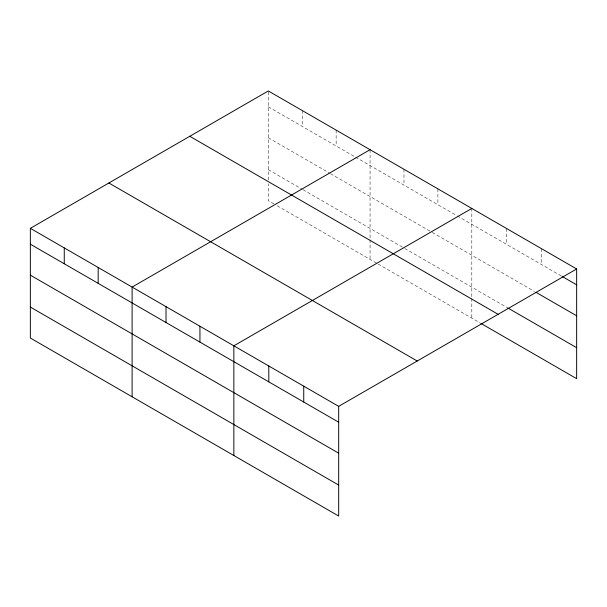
<?xml version="1.0" encoding="UTF-8"?>
<svg xmlns="http://www.w3.org/2000/svg" width="607" height="607" viewBox="0 0 607 607"><rect width="100%" height="100%" fill="white"/><g stroke="black" fill="none" stroke-linecap="round" stroke-linejoin="round"><path stroke-width="0.46" stroke-dasharray="3.04 2.28" d="M268.309 180.006L268.309 90.951M268.309 106.809L354.716 156.697M355.527 157.16L456.472 215.439M457.276 215.91L561.209 275.912M268.309 137.774L329.684 173.207M330.489 173.678L431.433 231.957M432.245 232.42L534.388 291.398M268.309 169.679L302.225 189.263M303.037 189.725L403.981 248.013M404.786 248.475L506.762 307.347M273.962 203.914L268.309 200.651L268.309 183.754M277.194 205.773L377.326 263.59M378.138 264.053L479.94 322.833M541.702 248.794L541.702 264.652M506.762 228.619L506.762 244.477M471.814 208.444L471.814 297.498M471.814 298.432L471.814 318.144M437.897 188.86L437.897 204.718M403.981 169.277L403.981 185.135M370.065 149.694L370.065 238.748M370.065 239.689L370.065 259.394M336.141 130.11L336.141 145.976M302.225 110.535L302.225 126.393"/><path stroke-width="0.91" d="M338.691 453.179L338.691 406.349L30.35 228.331L30.35 338.031L338.691 516.049L338.691 453.179L30.35 275.161M480.752 323.303L576.65 378.669L576.65 268.969L268.309 90.951L30.35 228.331M370.065 149.694L132.106 287.081L132.106 396.781M471.814 208.444L233.854 345.823L233.854 455.523M338.691 406.349L576.65 268.969M562.021 276.382L576.65 284.827M536.019 292.331L576.65 315.792M507.573 307.817L576.65 347.697M189.786 136.287L498.127 314.305M108.873 182.995L417.214 361.013M30.35 244.196L338.691 422.214M30.35 307.066L338.691 485.084M303.743 386.173L303.743 402.039M268.802 365.998L268.802 381.864M199.938 326.247L199.938 342.105M166.022 306.664L166.022 322.522M98.182 267.497L98.182 283.355M64.266 247.914L64.266 263.772"/></g></svg>
